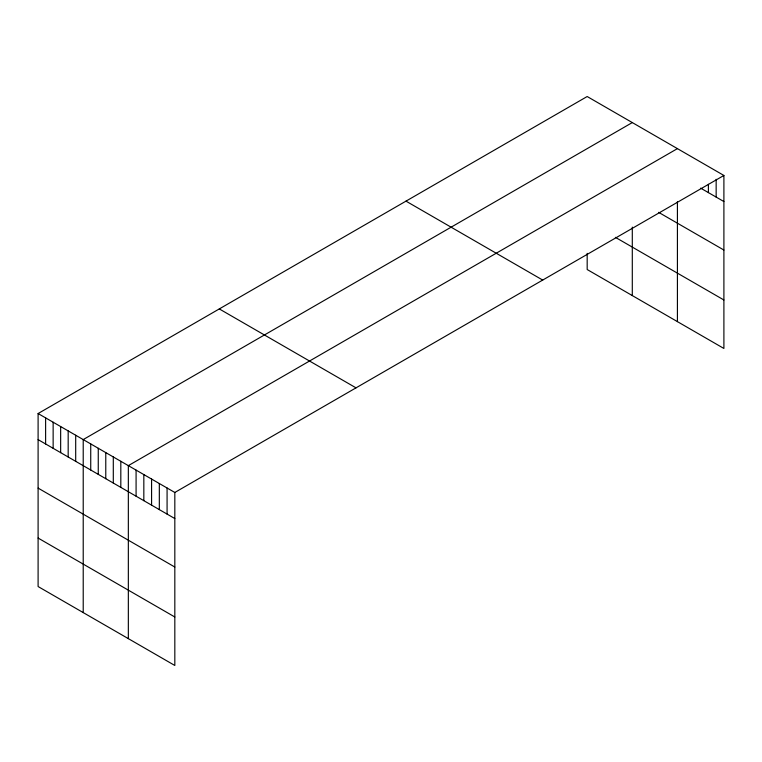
<?xml version="1.0" encoding="UTF-8"?>
<svg xmlns="http://www.w3.org/2000/svg" width="762" height="762" viewBox="0 0 762 762"><rect width="100%" height="100%" fill="white"/><g stroke="black" fill="none" stroke-linecap="round" stroke-linejoin="round"><path stroke-width="1.14" d="M723.9 175.46L174.822 492.471L174.822 665.474L38.1 586.54L38.1 413.537L587.178 96.526L723.9 175.46L723.9 348.463L587.178 269.529L587.178 253.365M632.298 122.577L83.22 439.588L83.22 612.581M677.418 148.628L128.34 465.63L128.34 638.632M700.659 188.138L723.9 201.559M658.616 212.341L723.9 250.041M615.382 237.334L723.9 299.98M405.984 201.139L542.706 280.073M219.294 308.924L356.016 387.858M38.1 413.537L174.822 492.471M38.1 439.626L174.822 518.56M38.1 488.109L174.822 567.042M38.1 538.058L174.822 616.991M716.156 179.289L716.156 197.082M708.403 184.309L708.403 192.615M677.418 201.654L677.418 321.631M632.298 227.124L632.298 295.58M167.078 487.994L167.078 514.093M159.325 483.527L159.325 509.616M151.581 479.05L151.581 505.149M143.828 474.583L143.828 500.672M136.084 470.106L136.084 496.195M120.815 461.296L120.815 487.385M113.3 456.952L113.3 483.041M105.775 452.609L105.775 478.698M98.26 448.266L98.26 474.364M90.735 443.922L90.735 470.021M75.695 435.245L75.695 461.334M68.18 430.901L68.18 456.99M60.655 426.558L60.655 452.657M53.14 422.215L53.14 448.313M45.615 417.881L45.615 443.97"/></g></svg>
